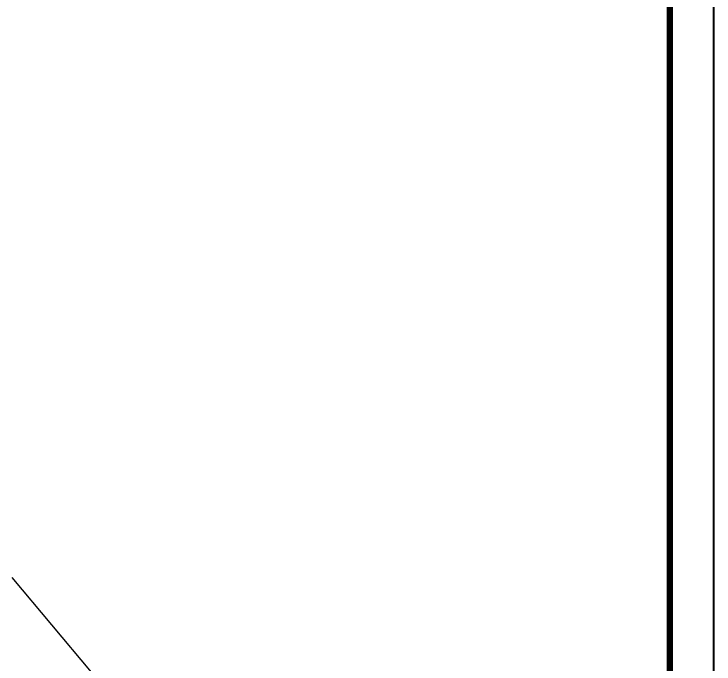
# Model space of a CAD drawing. Extents: x 16296675150 to 16296675606, y -37409617853 to -37409617519.
# Drawn here: x 16296675489.1 to 16296675605.9, y -37409617735.6 to -37409617627.1 of the extents above; entities that cross this region are included whole.
import ezdxf

# ---------------------------------------------------------------- set-up
doc = ezdxf.new("R2010")
doc.units = 0
doc.header["$LTSCALE"] = 10
doc.header["$MEASUREMENT"] = 0
doc.header["$PDMODE"] = 3
doc.header["$PDSIZE"] = -10
doc.layers.get('0').update_dxf_attribs({"linetype": 'CONTINUOUS'})
doc.layers.get('DEFPOINTS').update_dxf_attribs({"linetype": 'CONTINUOUS'})
doc.styles.add('Daelim Dimension', font='')
doc.styles.get('Daelim Dimension').set_extended_font_data('NanumGothic')
doc.dimstyles.new('DEFAULT', dxfattribs={"dimscale": 2, "dimtxt": 2, "dimasz": 2, "dimexe": 0, "dimexo": 2, "dimgap": 1, "dimtad": 1, "dimdec": 1, "dimzin": 9, "dimdsep": 46, "dimtxsty": 'Daelim Dimension', "dimcen": 0.5, "dimclrd": 252, "dimclre": 252, "dimclrt": 3, "dimadec": 1, "dimazin": 0, "dimtfac": 1, "dimtdec": 1, "dimtix": 1, "dimtmove": 0, "dimatfit": 3, "dimfxl": 1, "dimtolj": 1, "dimtzin": 1, "dimlwd": 9, "dimlwe": 9, "dimarcsym": 0})

# ---------------------------------------------------------------- blocks, each defined once
blk = doc.blocks.new('*D6')
at = {"color": 252, "lineweight": 9, "ltscale": 0.5, "transparency": 16777216}
for p, q in [((16296675488.69112, -37409617721.170853), (16296675501.94754, -37409617736.991226)), ((16296675471.95204, -37409617735.197083), (16296675485.20846, -37409617751.017464)), ((16296675488.274389, -37409617748.44841), (16296675498.881599, -37409617739.56028))]:
    blk.add_line(p, q, dxfattribs=at)
at = {"color": 252, "ltscale": 0.5, "transparency": 16777216}
for points in [[(16296675498.45343, -37409617739.049294), (16296675499.309771, -37409617740.071274), (16296675501.94754, -37409617736.991226)], [(16296675487.84622, -37409617747.937424), (16296675488.70257, -37409617748.959396), (16296675485.20846, -37409617751.017464)]]:
    blk.add_solid(points, dxfattribs=at)
at = {"layer": 'DEFPOINTS', "color": 0, "ltscale": 0.5, "transparency": 16777216}
for p in [(16296675486.12207, -37409617718.104919), (16296675469.38299, -37409617732.131149), (16296675501.94754, -37409617736.991226)]:
    blk.add_point(p, dxfattribs=at)
at = {"color": 2, "ltscale": 0.5, "transparency": 16777216, "insert": (16296675497.62133, -37409617749.026863), "char_height": 4, "attachment_point": 5, "rotation": 39.96075633, "style": 'Daelim Dimension'}
blk.add_mtext('\\A1;G1/2-14TH', dxfattribs=at)

msp = doc.modelspace()

# ---------------------------------------------------------------- linework, layer by layer
at = {"ltscale": 0.5}
msp.add_lwpolyline([(16296675150.245461, -37409617852.537933), (16296675605.945459, -37409617852.537933), (16296675605.945459, -37409617518.637917), (16296675150.245461, -37409617518.637917)], close=True, dxfattribs=at)
at = {"color": 5, "linetype": 'ByBlock', "lineweight": 200, "const_width": 1.05}
msp.add_lwpolyline([(16296675157.573191, -37409617838.240623), (16296675598.573191, -37409617838.240623), (16296675598.573191, -37409617526.390617), (16296675157.573191, -37409617526.390617)], close=True, dxfattribs=at)

# ---------------------------------------------------------------- dimensions: what is measured, and where the dimension line sits
at = {"ltscale": 0.5}
dim = msp.add_linear_dim(base=(16296675501.94754, -37409617736.991226), p1=(16296675469.38299, -37409617732.131142), p2=(16296675486.12207, -37409617718.104912), angle=39.96075633, text='G1/2-14TH', dimstyle='DEFAULT', override={"dimclrt": 2, "dimtmove": 2}, dxfattribs=at)
dim.commit()
dim.dimension.update_dxf_attribs({"geometry": '*D6', "text_midpoint": (16296675497.62133, -37409617749.026863), "dimtype": 161})

doc.saveas('drawing.dxf')
